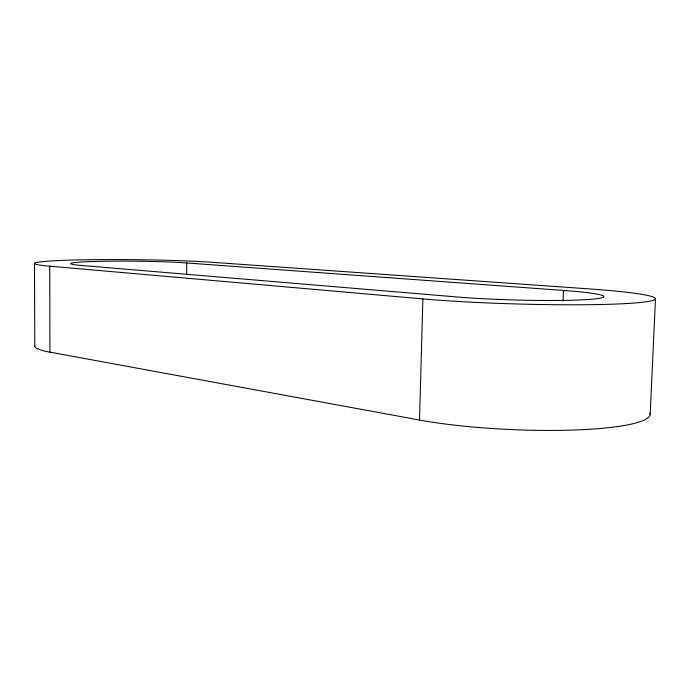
<?xml version="1.0" encoding="UTF-8"?>
<svg xmlns="http://www.w3.org/2000/svg" width="690" height="690" viewBox="0 0 690 690"><rect width="100%" height="100%" fill="white"/><g stroke="black" fill="none" stroke-linecap="round" stroke-linejoin="round"><path stroke-width="1.03" d="M186.645 274.741L186.74 262.959A64.877 3.131 0.6 0 0 97.695 261.363A64.877 3.131 0.6 0 0 81.506 265.46L455.797 296.873A90.494 5.969 1.7 0 0 586.146 299.641A90.494 5.969 1.7 0 0 563.463 290.438L186.74 262.959M650.023 413A139.147 21.744 2.6 0 1 574.727 430.008A139.147 21.744 2.6 0 1 425.023 421.012L419.529 420.046L422.875 298.917L47.144 265.952A100.473 4.864 0.6 0 1 76.607 259.949A100.473 4.864 0.6 0 1 209.708 262.122L595.004 289.308A140.415 9.298 1.7 0 1 628.09 303.445A140.415 9.298 1.7 0 1 428.438 299.391L422.875 298.917M563.049 300.995L563.463 290.438M650.17 414.173L655.5 298.744M34.819 345.699A99.817 11.437 0.1 0 0 47.351 351.667L419.529 420.046M49.723 266.185L49.913 352.159M34.5 263.546L34.785 346.311"/></g></svg>
